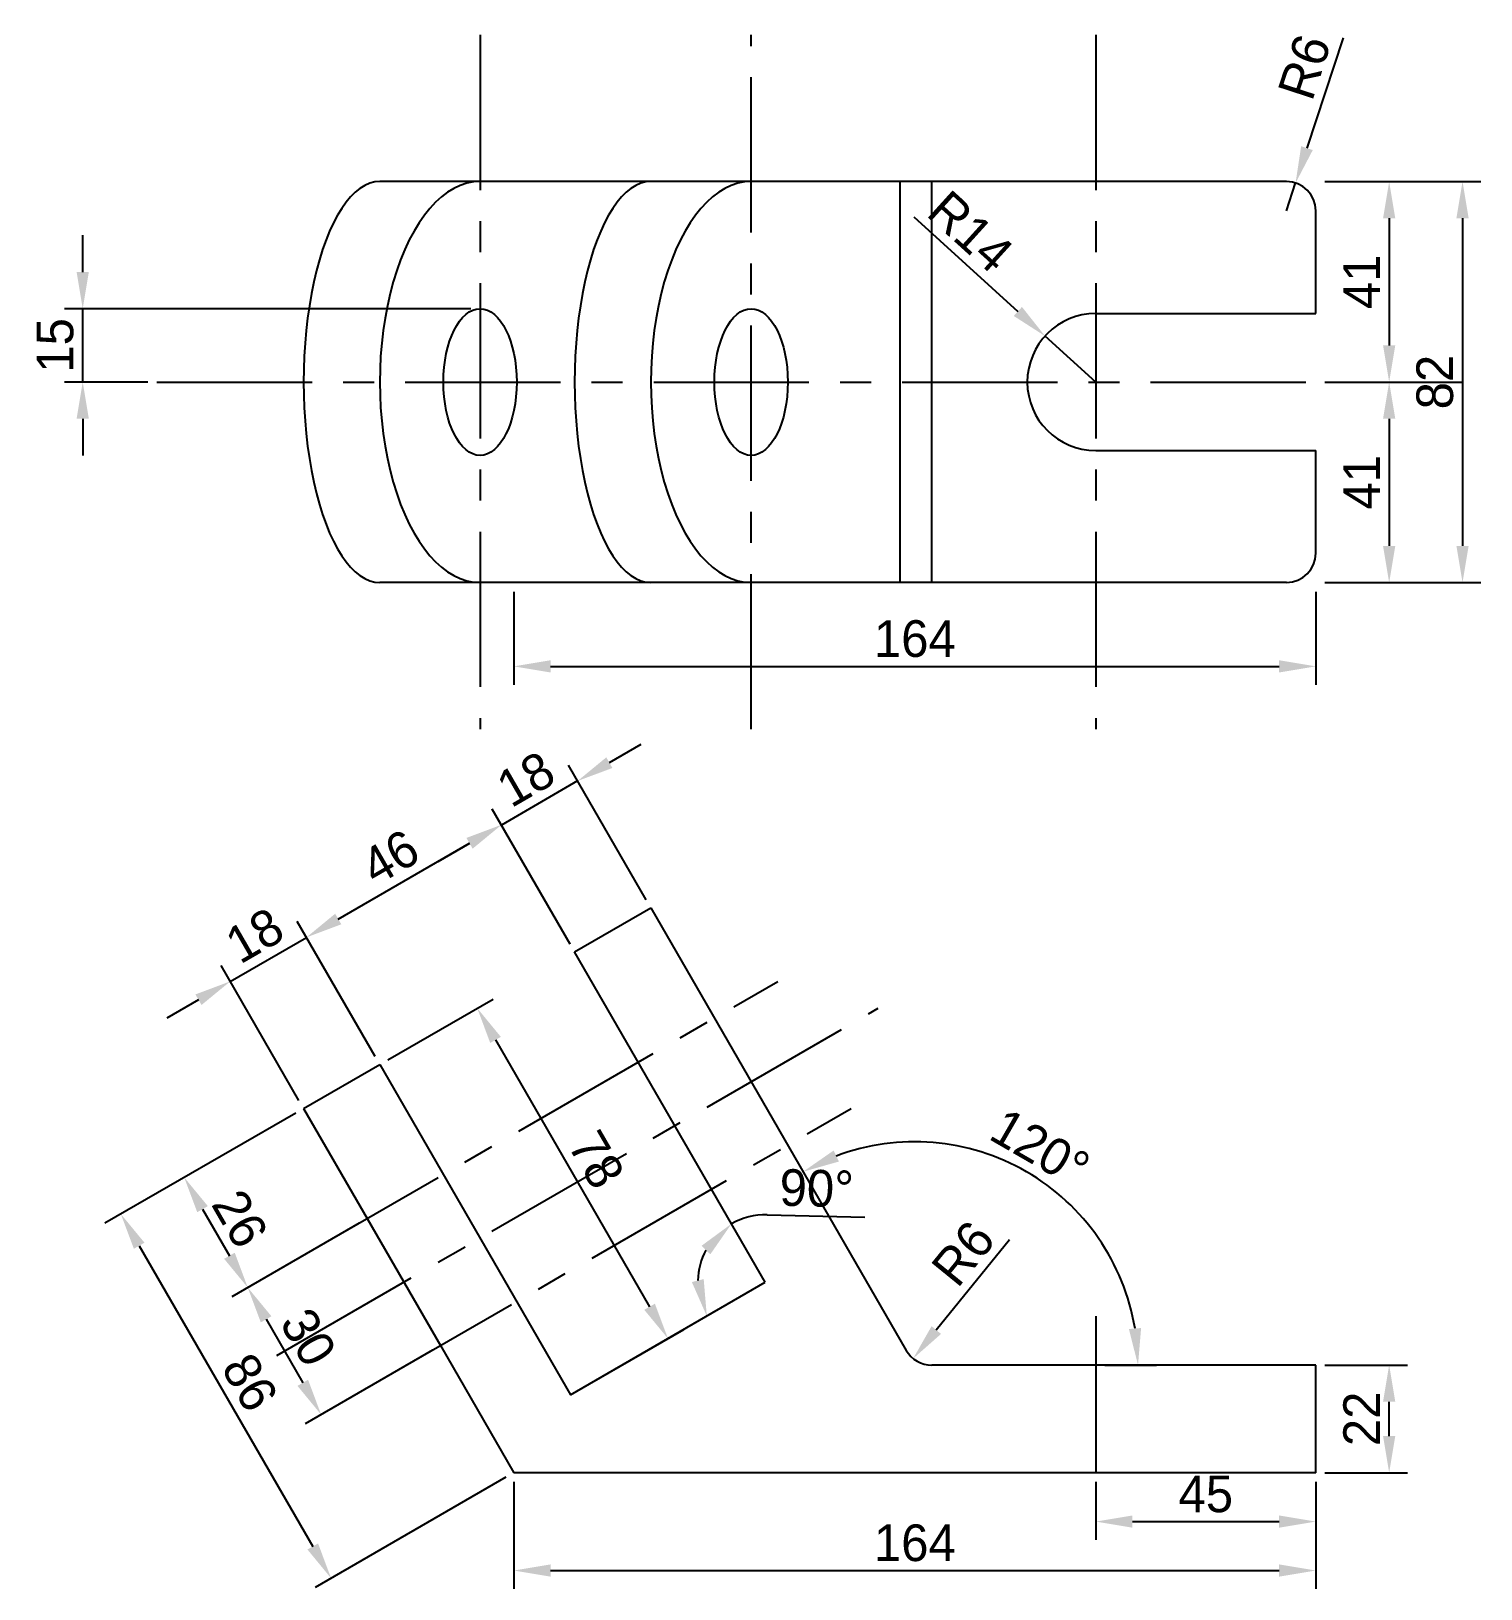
# Model space of a CAD drawing. Header units: millimetres. Extents: x -6 to 291, y 26 to 345.
import ezdxf

# ---------------------------------------------------------------- set-up
doc = ezdxf.new("R2010")
doc.units = ezdxf.units.MM
doc.linetypes.add('CENTER', pattern=[50.8, 31.75, -6.35, 6.35, -6.35])
doc.layers.add('Layer1', color=1, linetype='CENTER')
doc.dimstyles.new('ISO-25', dxfattribs={"dimscale": 3, "dimtxt": 2.5, "dimasz": 2.5, "dimexe": 1.25, "dimexo": 0.625, "dimtad": 1, "dimtxsty": 'Standard', "dimcen": 2.5, "dimadec": 0, "dimazin": 0, "dimtfac": 1, "dimtmove": 0, "dimatfit": 3, "dimfxl": 1, "dimarcsym": 0})

# ---------------------------------------------------------------- blocks, each defined once
blk = doc.blocks.new('*D3')
at = {"color": 0, "lineweight": -2}
for p, q in [((93, 48.12), (93, 26.25)), ((257, 48.12), (257, 26.25)), ((100.5, 30), (249.5, 30))]:
    blk.add_line(p, q, dxfattribs=at)
at = {"color": 0}
for points in [[(100.5, 31.25), (100.5, 28.75), (93, 30)], [(249.5, 31.25), (249.5, 28.75), (257, 30)]]:
    blk.add_solid(points, dxfattribs=at)
at = {"layer": 'Defpoints', "color": 0}
for p in [(93, 50), (257, 50), (257, 30)]:
    blk.add_point(p, dxfattribs=at)
at = {"color": 0, "insert": (175, 35.62), "char_height": 7.5, "attachment_point": 5}
blk.add_mtext('164', dxfattribs=at)
blk = doc.blocks.new('*D4')
at = {"color": 0, "lineweight": -2}
for p, q in [((212, 48.12), (212, 36.25)), ((257, 48.12), (257, 36.25)), ((219.5, 40), (249.5, 40))]:
    blk.add_line(p, q, dxfattribs=at)
at = {"color": 0}
for points in [[(219.5, 41.25), (219.5, 38.75), (212, 40)], [(249.5, 41.25), (249.5, 38.75), (257, 40)]]:
    blk.add_solid(points, dxfattribs=at)
at = {"layer": 'Defpoints', "color": 0}
for p in [(212, 50), (257, 50), (257, 40)]:
    blk.add_point(p, dxfattribs=at)
at = {"color": 0, "insert": (234.5, 45.62), "char_height": 7.5, "attachment_point": 5}
blk.add_mtext('45', dxfattribs=at)
blk = doc.blocks.new('*D5')
at = {"color": 0, "lineweight": -2}
for p, q in [((258.87, 72), (275.75, 72)), ((272, 57.5), (272, 64.5)), ((258.87, 50), (275.75, 50))]:
    blk.add_line(p, q, dxfattribs=at)
at = {"color": 0}
for points in [[(270.75, 64.5), (273.25, 64.5), (272, 72)], [(270.75, 57.5), (273.25, 57.5), (272, 50)]]:
    blk.add_solid(points, dxfattribs=at)
at = {"layer": 'Defpoints', "color": 0}
for p in [(257, 72), (272, 72), (257, 50)]:
    blk.add_point(p, dxfattribs=at)
at = {"color": 0, "insert": (266.37, 61), "char_height": 7.5, "attachment_point": 5, "rotation": 90}
blk.add_mtext('22', dxfattribs=at)
blk = doc.blocks.new('*D6')
at = {"color": 0, "lineweight": -2}
for p, q in [((48.38, 123.54), (9.38, 101.02)), ((16.37, 96.4), (51.87, 34.92)), ((91.38, 49.06), (52.38, 26.55))]:
    blk.add_line(p, q, dxfattribs=at)
at = {"color": 0}
for points in [[(17.46, 97.03), (15.29, 95.78), (12.62, 102.9)], [(52.96, 35.54), (50.79, 34.29), (55.62, 28.42)]]:
    blk.add_solid(points, dxfattribs=at)
at = {"layer": 'Defpoints', "color": 0}
for p in [(50, 124.48), (93, 50), (55.62, 28.42)]:
    blk.add_point(p, dxfattribs=at)
at = {"color": 0, "insert": (39, 68.47), "char_height": 7.5, "attachment_point": 5, "rotation": 300}
blk.add_mtext('86', dxfattribs=at)
blk = doc.blocks.new('*D7')
at = {"color": 0, "lineweight": -2}
for p, q in [((48.38, 123.54), (22.34, 108.51)), ((29.33, 103.89), (34.83, 94.36)), ((61.38, 101.02), (35.34, 85.99))]:
    blk.add_line(p, q, dxfattribs=at)
at = {"color": 0}
for points in [[(30.42, 104.51), (28.25, 103.26), (25.58, 110.38)], [(35.92, 94.98), (33.75, 93.73), (38.58, 87.86)]]:
    blk.add_solid(points, dxfattribs=at)
at = {"layer": 'Defpoints', "color": 0}
for p in [(50, 124.48), (63, 101.96), (38.58, 87.86)]:
    blk.add_point(p, dxfattribs=at)
at = {"color": 0, "insert": (36.96, 101.94), "char_height": 7.5, "attachment_point": 5, "rotation": 300}
blk.add_mtext('26', dxfattribs=at)
blk = doc.blocks.new('*D8')
at = {"color": 0, "lineweight": -2}
for p, q in [((61.38, 101.02), (35.34, 85.99)), ((42.33, 81.37), (49.83, 68.38)), ((76.38, 75.04), (50.34, 60.01))]:
    blk.add_line(p, q, dxfattribs=at)
at = {"color": 0}
for points in [[(43.42, 81.99), (41.25, 80.74), (38.58, 87.86)], [(50.92, 69), (48.75, 67.75), (53.58, 61.88)]]:
    blk.add_solid(points, dxfattribs=at)
at = {"layer": 'Defpoints', "color": 0}
for p in [(63, 101.96), (78, 75.98), (53.58, 61.88)]:
    blk.add_point(p, dxfattribs=at)
at = {"color": 0, "insert": (50.96, 77.69), "char_height": 7.5, "attachment_point": 5, "rotation": 300}
blk.add_mtext('30', dxfattribs=at)
blk = doc.blocks.new('*D9')
at = {"color": 0, "lineweight": -2}
for p, q in [((57.08, 163.21), (63.58, 166.96)), ((64.65, 135.1), (48.71, 162.71)), ((35, 150.46), (50.59, 159.46)), ((49.06, 126.1), (33.12, 153.71)), ((28.5, 146.71), (22.01, 142.96))]:
    blk.add_line(p, q, dxfattribs=at)
at = {"color": 0}
for points in [[(56.46, 164.29), (57.71, 162.13), (50.59, 159.46)], [(27.88, 147.79), (29.13, 145.63), (35, 150.46)]]:
    blk.add_solid(points, dxfattribs=at)
at = {"layer": 'Defpoints', "color": 0}
for p in [(50.59, 159.46), (65.59, 133.48), (50, 124.48)]:
    blk.add_point(p, dxfattribs=at)
at = {"color": 0, "insert": (39.98, 159.83), "char_height": 7.5, "attachment_point": 5, "rotation": 30}
blk.add_mtext('18', dxfattribs=at)
blk = doc.blocks.new('*D10')
at = {"color": 0, "lineweight": -2}
for p, q in [((104.49, 158.1), (88.55, 185.71)), ((57.08, 163.21), (83.93, 178.71)), ((64.65, 135.1), (48.71, 162.71))]:
    blk.add_line(p, q, dxfattribs=at)
at = {"color": 0}
for points in [[(83.31, 179.79), (84.56, 177.63), (90.43, 182.46)], [(56.46, 164.29), (57.71, 162.13), (50.59, 159.46)]]:
    blk.add_solid(points, dxfattribs=at)
at = {"layer": 'Defpoints', "color": 0}
for p in [(90.43, 182.46), (105.43, 156.48), (65.59, 133.48)]:
    blk.add_point(p, dxfattribs=at)
at = {"color": 0, "insert": (67.69, 175.83), "char_height": 7.5, "attachment_point": 5, "rotation": 30}
blk.add_mtext('46', dxfattribs=at)
blk = doc.blocks.new('*D11')
at = {"color": 0, "lineweight": -2}
for p, q in [((112.53, 195.18), (119.02, 198.93)), ((120.08, 167.1), (104.16, 194.67)), ((106.03, 191.43), (90.44, 182.43)), ((104.49, 158.1), (88.57, 185.67)), ((83.95, 178.68), (77.45, 174.93))]:
    blk.add_line(p, q, dxfattribs=at)
at = {"color": 0}
for points in [[(111.9, 196.26), (113.15, 194.09), (106.03, 191.43)], [(83.32, 179.76), (84.57, 177.59), (90.44, 182.43)]]:
    blk.add_solid(points, dxfattribs=at)
at = {"layer": 'Defpoints', "color": 0}
for p in [(90.44, 182.43), (121.01, 165.48), (105.43, 156.48)]:
    blk.add_point(p, dxfattribs=at)
at = {"color": 0, "insert": (95.43, 191.8), "char_height": 7.5, "attachment_point": 5, "rotation": 30}
blk.add_mtext('18', dxfattribs=at)
blk = doc.blocks.new('*D12')
at = {"color": 0, "lineweight": -2}
for p, q in [((67.21, 134.42), (88.75, 146.85)), ((89.26, 138.48), (120.76, 83.92)), ((106.21, 66.87), (127.75, 79.3))]:
    blk.add_line(p, q, dxfattribs=at)
at = {"color": 0}
for points in [[(90.34, 139.11), (88.17, 137.86), (85.51, 144.98)], [(121.84, 84.55), (119.67, 83.3), (124.51, 77.43)]]:
    blk.add_solid(points, dxfattribs=at)
at = {"layer": 'Defpoints', "color": 0}
for p in [(65.59, 133.48), (124.51, 77.43), (104.59, 65.93)]:
    blk.add_point(p, dxfattribs=at)
at = {"color": 0, "insert": (109.88, 114.02), "char_height": 7.5, "attachment_point": 5, "rotation": 300}
blk.add_mtext('78', dxfattribs=at)
blk = doc.blocks.new('*D13')
at = {"color": 0, "lineweight": -2}
blk.add_line((144.78, 102.75), (164.78, 102.23), dxfattribs=at)
for start, end in [(88.5147, 120), (151.4853, 178.5147)]:
    blk.add_arc((144.43, 88.93), 13.82, start, end, dxfattribs=at)
at = {"color": 0}
for points in [[(131.39, 96.4), (133.18, 94.65), (137.51, 100.9)], [(131.82, 89.59), (129.4, 88.98), (132.46, 82.02)]]:
    blk.add_solid(points, dxfattribs=at)
at = {"layer": 'Defpoints', "color": 0}
for p in [(105.43, 156.48), (130.6, 88.93), (144.43, 88.93), (144.43, 88.93), (104.59, 65.93)]:
    blk.add_point(p, dxfattribs=at)
at = {"color": 0, "insert": (154.93, 108.11), "char_height": 7.5, "attachment_point": 5, "rotation": 358.5147}
blk.add_mtext('90°', dxfattribs=at)
blk = doc.blocks.new('*D14')
at = {"color": 0, "lineweight": -2}
blk.add_line((213.87, 72), (224.39, 72), dxfattribs=at)
blk.add_arc((174.98, 72), 45.66, 9.4217, 110.5783, dxfattribs=at)
at = {"color": 0}
for points in [[(159.47, 113.62), (158.4, 115.88), (152.15, 111.54)], [(221.27, 79.58), (218.78, 79.37), (220.64, 72)]]:
    blk.add_solid(points, dxfattribs=at)
at = {"layer": 'Defpoints', "color": 0}
for p in [(121.01, 165.48), (209.96, 101.35), (173.25, 75), (178.45, 72), (212, 72)]:
    blk.add_point(p, dxfattribs=at)
at = {"color": 0, "insert": (200.63, 116.41), "char_height": 7.5, "attachment_point": 5, "rotation": 330}
blk.add_mtext('120°', dxfattribs=at)
blk = doc.blocks.new('*D15')
at = {"color": 0, "lineweight": -2}
blk.add_line((194.39, 97.58), (179.39, 79.16), dxfattribs=at)
at = {"color": 0}
blk.add_solid([(178.43, 79.95), (180.36, 78.37), (174.66, 73.35)], dxfattribs=at)
at = {"layer": 'Defpoints', "color": 0}
for p in [(178.45, 78), (174.66, 73.35)]:
    blk.add_point(p, dxfattribs=at)
at = {"color": 0, "insert": (184.9, 94.83), "char_height": 7.5, "attachment_point": 5, "rotation": 50.8497}
blk.add_mtext('R6', dxfattribs=at)
blk = doc.blocks.new('*D16')
at = {"color": 0, "lineweight": -2}
for p, q in [((93, 230.12), (93, 211.12)), ((257, 230.12), (257, 211.12)), ((100.5, 214.87), (249.5, 214.87))]:
    blk.add_line(p, q, dxfattribs=at)
at = {"color": 0}
for points in [[(100.5, 216.12), (100.5, 213.62), (93, 214.87)], [(249.5, 216.12), (249.5, 213.62), (257, 214.87)]]:
    blk.add_solid(points, dxfattribs=at)
at = {"layer": 'Defpoints', "color": 0}
for p in [(93, 232), (257, 232), (257, 214.87)]:
    blk.add_point(p, dxfattribs=at)
at = {"color": 0, "insert": (175, 220.5), "char_height": 7.5, "attachment_point": 5}
blk.add_mtext('164', dxfattribs=at)
blk = doc.blocks.new('*D17')
at = {"color": 0, "lineweight": -2}
for p, q in [((258.87, 314), (290.75, 314)), ((287, 306.5), (287, 239.5)), ((258.87, 232), (290.75, 232))]:
    blk.add_line(p, q, dxfattribs=at)
at = {"color": 0}
for points in [[(285.75, 306.5), (288.25, 306.5), (287, 314)], [(285.75, 239.5), (288.25, 239.5), (287, 232)]]:
    blk.add_solid(points, dxfattribs=at)
at = {"layer": 'Defpoints', "color": 0}
for p in [(257, 314), (257, 232), (287, 232)]:
    blk.add_point(p, dxfattribs=at)
at = {"color": 0, "insert": (281.37, 273), "char_height": 7.5, "attachment_point": 5, "rotation": 90}
blk.add_mtext('82', dxfattribs=at)
blk = doc.blocks.new('*D18')
at = {"color": 0, "lineweight": -2}
for p, q in [((258.87, 314), (275.75, 314)), ((272, 306.5), (272, 280.5)), ((258.87, 273), (275.75, 273))]:
    blk.add_line(p, q, dxfattribs=at)
at = {"color": 0}
for points in [[(270.75, 306.5), (273.25, 306.5), (272, 314)], [(270.75, 280.5), (273.25, 280.5), (272, 273)]]:
    blk.add_solid(points, dxfattribs=at)
at = {"layer": 'Defpoints', "color": 0}
for p in [(257, 314), (257, 273), (272, 273)]:
    blk.add_point(p, dxfattribs=at)
at = {"color": 0, "insert": (266.37, 293.5), "char_height": 7.5, "attachment_point": 5, "rotation": 90}
blk.add_mtext('41', dxfattribs=at)
blk = doc.blocks.new('*D19')
at = {"color": 0, "lineweight": -2}
for p, q in [((258.87, 273), (275.75, 273)), ((272, 265.5), (272, 239.5)), ((258.87, 232), (275.75, 232))]:
    blk.add_line(p, q, dxfattribs=at)
at = {"color": 0}
for points in [[(270.75, 265.5), (273.25, 265.5), (272, 273)], [(270.75, 239.5), (273.25, 239.5), (272, 232)]]:
    blk.add_solid(points, dxfattribs=at)
at = {"layer": 'Defpoints', "color": 0}
for p in [(257, 273), (257, 232), (272, 232)]:
    blk.add_point(p, dxfattribs=at)
at = {"color": 0, "insert": (266.37, 252.5), "char_height": 7.5, "attachment_point": 5, "rotation": 90}
blk.add_mtext('41', dxfattribs=at)
blk = doc.blocks.new('*D20')
at = {"color": 0, "lineweight": -2}
for p, q in [((174.77, 306.75), (196.07, 287.44)), ((212, 273), (201.63, 282.4))]:
    blk.add_line(p, q, dxfattribs=at)
at = {"color": 0}
blk.add_solid([(196.91, 288.36), (195.23, 286.51), (201.63, 282.4)], dxfattribs=at)
at = {"layer": 'Defpoints', "color": 0}
for p in [(201.63, 282.4), (212, 273)]:
    blk.add_point(p, dxfattribs=at)
at = {"color": 0, "insert": (186.42, 303.78), "char_height": 7.5, "attachment_point": 5, "rotation": 317.8118}
blk.add_mtext('R14', dxfattribs=at)
blk = doc.blocks.new('*D21')
at = {"color": 0, "lineweight": -2}
for p, q in [((4.83, 295.5), (4.83, 303)), ((84.21, 288), (1.08, 288)), ((4.83, 273), (4.83, 288)), ((18.12, 273), (1.08, 273)), ((4.83, 265.5), (4.83, 258))]:
    blk.add_line(p, q, dxfattribs=at)
at = {"color": 0}
for points in [[(3.58, 295.5), (6.08, 295.5), (4.83, 288)], [(3.58, 265.5), (6.08, 265.5), (4.83, 273)]]:
    blk.add_solid(points, dxfattribs=at)
at = {"layer": 'Defpoints', "color": 0}
for p in [(4.83, 288), (86.09, 288), (20, 273)]:
    blk.add_point(p, dxfattribs=at)
at = {"color": 0, "insert": (-0.79, 280.5), "char_height": 7.5, "attachment_point": 5, "rotation": 90}
blk.add_mtext('15', dxfattribs=at)
blk = doc.blocks.new('*D22')
at = {"color": 0, "lineweight": -2}
for p, q in [((262.56, 343.41), (255.19, 320.83)), ((251, 308), (252.86, 313.7))]:
    blk.add_line(p, q, dxfattribs=at)
at = {"color": 0}
blk.add_solid([(254, 321.22), (256.38, 320.44), (252.86, 313.7)], dxfattribs=at)
at = {"layer": 'Defpoints', "color": 0}
for p in [(252.86, 313.7), (251, 308)]:
    blk.add_point(p, dxfattribs=at)
at = {"color": 0, "insert": (254.69, 337.43), "char_height": 7.5, "attachment_point": 5, "rotation": 71.9142}
blk.add_mtext('R6', dxfattribs=at)

msp = doc.modelspace()

# ---------------------------------------------------------------- linework, layer by layer
for p, q in [((251, 314), (65.588, 314)), ((172, 232), (172, 314)), ((178.448, 232), (178.448, 314)), ((257, 287), (257, 308)), ((212, 287), (257, 287)), ((212, 259), (257, 259)), ((257, 238), (257, 259)), ((93, 232), (65.588, 232)), ((251, 232), (93, 232)), ((105.426, 156.478), (121.014, 165.478)), ((121.014, 165.478), (173.252, 75)), ((144.426, 88.928), (105.426, 156.478)), ((50, 124.478), (65.588, 133.478)), ((65.588, 133.478), (104.588, 65.928)), ((50, 124.478), (63, 101.962)), ((63, 101.962), (78, 75.981)), ((104.588, 65.928), (144.426, 88.928)), ((78, 75.981), (93, 50)), ((212, 72), (178.448, 72)), ((257, 72), (212, 72)), ((257, 50), (257, 72)), ((257, 50), (93, 50))]:
    msp.add_line(p, q)
for centre, radius, start, end in [((251, 308), 6, 0, 90), ((212, 273), 14, 90, 270), ((251, 238), 6, 270, 0), ((178.448, 78), 6, 210, 270)]:
    msp.add_arc(centre, radius, start, end)
for centre, ratio in [((65.588, 273), 0.3802063), ((86.088, 273), 0.5), ((121.014, 273), 0.3802063), ((141.514, 273), 0.5)]:
    msp.add_ellipse(centre, major_axis=(0, 41), ratio=ratio, start_param=0, end_param=3.1415927)
for centre in [(86.088, 273), (141.514, 273)]:
    msp.add_ellipse(centre, major_axis=(0, 15), ratio=0.5)
at = {"layer": 'Layer1'}
for p, q in [((86.088, 344), (86.088, 202)), ((141.514, 202), (141.514, 344)), ((212, 344), (212, 202)), ((20, 273), (287, 273)), ((50.01, 94.462), (147.004, 150.462)), ((44.519, 73.971), (167.495, 144.971)), ((65.01, 68.481), (162.004, 124.481)), ((212, 82), (212, 40))]:
    msp.add_line(p, q, dxfattribs=at)

# ---------------------------------------------------------------- dimensions: what is measured, and where the dimension line sits
for center, mpoint, picture, middle in [((251, 308), (252.863, 313.704), '*D22', (254.694, 337.432)), ((212, 273), (201.627, 282.402), '*D20', (186.418, 303.779))]:
    dim = msp.add_radius_dim(center=center, mpoint=mpoint, dimstyle='ISO-25')
    dim.commit()
    dim.dimension.update_dxf_attribs({"geometry": picture, "text_midpoint": middle})
for base, p1, p2, picture, middle in [((287, 232), (257, 314), (257, 232), '*D17', (281.375, 273)), ((272, 273), (257, 314), (257, 273), '*D18', (266.375, 293.5)), ((4.832, 288), (20, 273), (86.088, 288), '*D21', (-0.793, 280.5)), ((272, 232), (257, 273), (257, 232), '*D19', (266.375, 252.5)), ((272, 72), (257, 50), (257, 72), '*D5', (266.375, 61))]:
    dim = msp.add_linear_dim(base=base, p1=p1, p2=p2, angle=90, dimstyle='ISO-25')
    dim.commit()
    dim.dimension.update_dxf_attribs({"geometry": picture, "text_midpoint": middle})
for base, p1, p2, picture, middle in [((257, 214.873), (93, 232), (257, 232), '*D16', (175, 220.498)), ((257, 30), (93, 50), (257, 50), '*D3', (175, 35.625)), ((257, 40), (212, 50), (257, 50), '*D4', (234.5, 45.625))]:
    dim = msp.add_linear_dim(base=base, p1=p1, p2=p2, dimstyle='ISO-25')
    dim.commit()
    dim.dimension.update_dxf_attribs({"geometry": picture, "text_midpoint": middle})
for p1, p2, distance, picture, middle in [((121.014, 165.478), (105.426, 156.478), -29.962, '*D11', (95.426, 191.798)), ((65.588, 133.478), (105.426, 156.478), 30, '*D10', (67.695, 175.83)), ((50, 124.478), (65.588, 133.478), 30, '*D9', (39.982, 159.83)), ((65.588, 133.478), (104.588, 65.928), 23, '*D12', (109.878, 114.016)), ((50, 124.478), (93, 50), -43.157, '*D6', (38.996, 68.473)), ((50, 124.478), (63, 101.962), -28.193, '*D7', (36.955, 101.936)), ((63, 101.962), (78, 75.981), -28.193, '*D8', (50.955, 77.687))]:
    dim = msp.add_aligned_dim(p1=p1, p2=p2, distance=distance, dimstyle='ISO-25')
    dim.commit()
    dim.dimension.update_dxf_attribs({"geometry": picture, "text_midpoint": middle})
for base, line1, line2, picture, middle in [((209.962, 101.35), ((212, 72), (178.448, 72)), ((121.014, 165.478), (173.252, 75)), '*D14', (200.627, 116.415)), ((130.604, 88.928), ((104.588, 65.928), (144.426, 88.928)), ((144.426, 88.928), (105.426, 156.478)), '*D13', (154.926, 108.109))]:
    dim = msp.add_angular_dim_2l(base=base, line1=line1, line2=line2, dimstyle='ISO-25')
    dim.commit()
    dim.dimension.update_dxf_attribs({"geometry": picture, "text_midpoint": middle})
dim = msp.add_radius_dim(center=(178.448, 78), mpoint=(174.66, 73.347), dimstyle='ISO-25')
dim.commit()
dim.dimension.update_dxf_attribs({"geometry": '*D15', "text_midpoint": (189.26, 91.28), "dimtype": 164})

doc.saveas('drawing.dxf')
